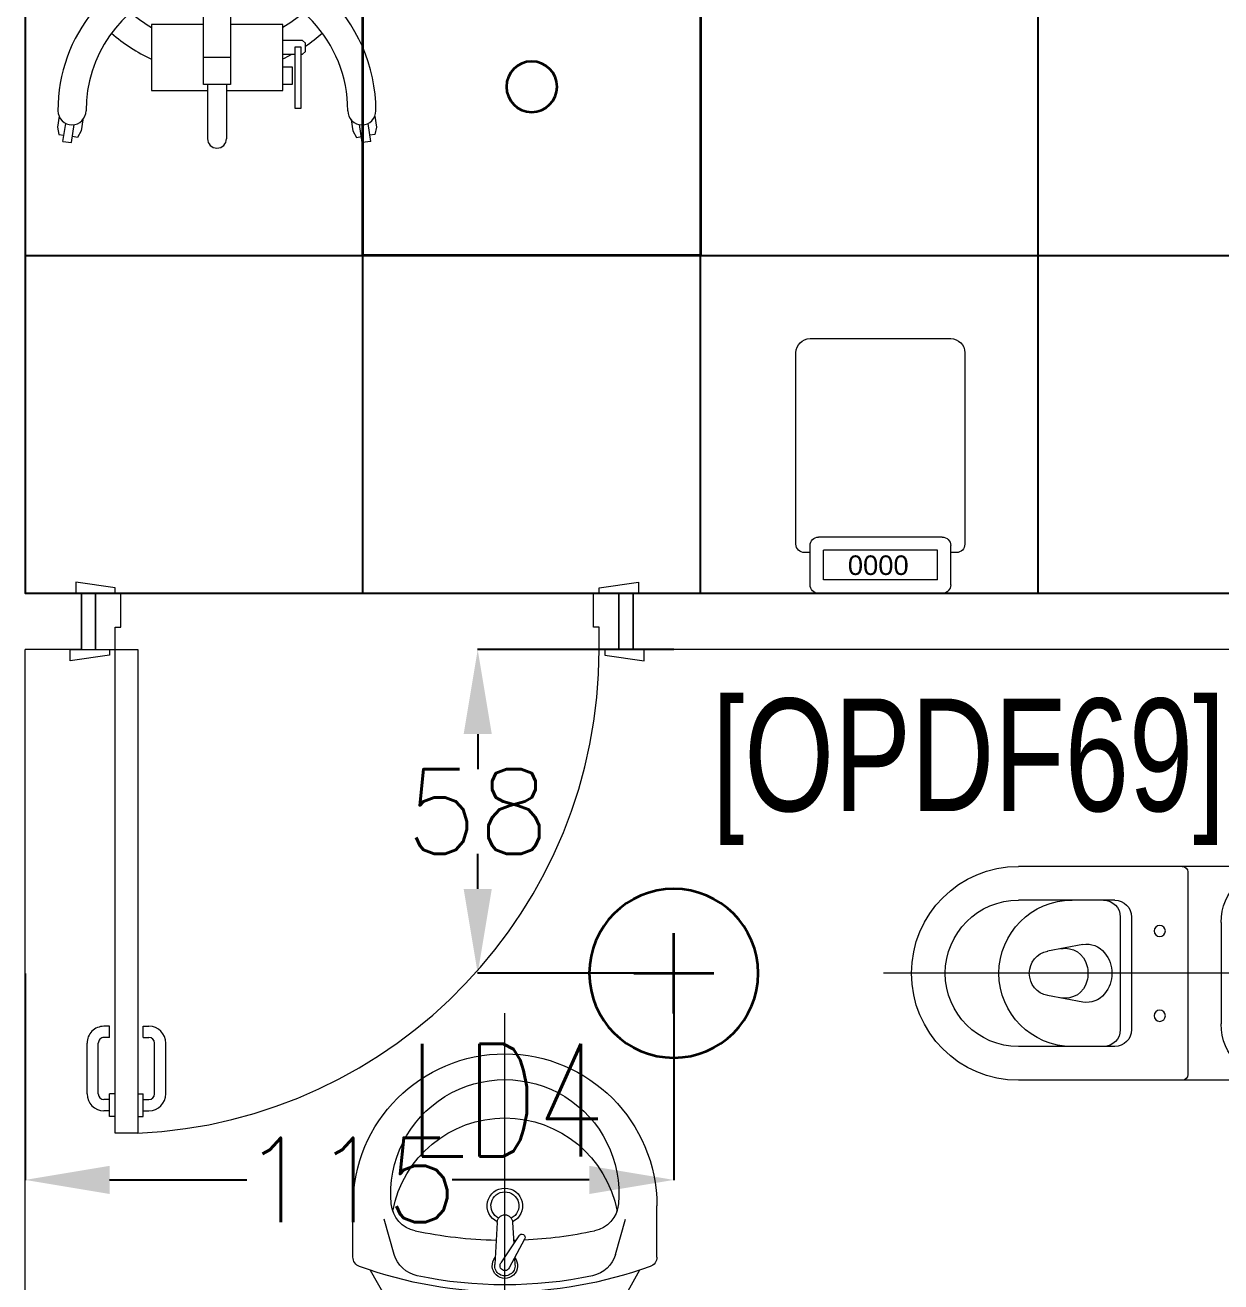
# Model space of a CAD drawing. Extents: x -12260 to 57327, y -29287 to 19916.
# Drawn here: x 8396 to 10521, y 3887 to 6119 of the extents above; entities that cross this region are included whole.
import ezdxf
from ezdxf.enums import TextEntityAlignment as Align

# ---------------------------------------------------------------- set-up
doc = ezdxf.new("R2010")
doc.units = 0
doc.header["$LTSCALE"] = 0.25
doc.linetypes.add('DASHDOT', pattern=[25.4, 12.7, -6.35, 0, -6.35])
for name, color, linetype, lineweight in [('01-First Floor$0$72_EGR_BASE_TEXT', 252, 'Continuous', 5), ('01-First Floor$0$LOADING', 253, 'Continuous', 5), ('01-First Floor$0$SANIT', 250, 'Continuous', 5), ('01-First Floor$0$Walls', 251, 'Continuous', 5), ('01-First Floor$0$Wooden Joinery', 251, 'Continuous', 5), ('E-DIM', 6, 'Continuous', 18), ('E-LITE-CIRC-NUMB', 6, 'Continuous', 25), ('E-LITE-CLNG', 150, 'Continuous', 35), ('E-LITE-CLNG @ 100', 150, 'Continuous', 35), ('E-LITE-CLNG-CNDT', 6, 'DASHDOT', 35), ('E-LITE-CTRL', 6, 'Continuous', 25), ('E-LITE-IDEN', 6, 'Continuous', 25)]:
    doc.layers.add(name, color=color, linetype=linetype, lineweight=lineweight)
doc.layers.add('01-First Floor$0$FALSE CEILING', color=251, linetype='Continuous')
doc.styles.add('01-First Floor$0$Standard', font='arial.ttf')
doc.styles.add('01-First Floor$0$X3G_ENTITY_9F38', font='swisscl.ttf', dxfattribs={"height": 0.2})
doc.styles.add('DC_SIMPLEX', font='SIMPLEX.shx', dxfattribs={"width": 0.7})
doc.styles.get("Standard").update_dxf_attribs({"font": 'romans.shx'})
doc.dimstyles.get("Standard").update_dxf_attribs({"dimtxt": 150, "dimasz": 150, "dimexe": 0.18, "dimexo": 0.0625, "dimgap": 0.09, "dimtad": 0, "dimtih": 1, "dimtoh": 1, "dimdec": 0, "dimlfac": 0.1, "dimzin": 0, "dimdsep": 46, "dimtxsty": 'Standard', "dimcen": 0.09, "dimclrd": 6, "dimadec": 0, "dimazin": 0, "dimtfac": 1, "dimtdec": 0, "dimtofl": 0, "dimtmove": 0, "dimatfit": 3, "dimfxl": 1, "dimtolj": 1, "dimtzin": 0, "dimarcsym": 0})

# ---------------------------------------------------------------- blocks, each defined once
blk = doc.blocks.new('01-First Floor$0$A$C72370EFE')
at = {"layer": '01-First Floor$0$Wooden Joinery'}
for p, q in [((-0.01, -0.04), (-0.02, -0.04)), ((-0.01, -0.03), (-0.01, -0.07)), ((0, -0.03), (-0.01, -0.03)), ((0.04, -0.03), (0.05, -0.03)), ((0.05, -0.03), (0.05, -0.07)), ((0.05, -0.04), (0.06, -0.04)), ((-0.01, -0.06), (-0.02, -0.06)), ((0.05, -0.06), (0.06, -0.06)), ((-0.05, -0.07), (-0.05, -0.16)), ((-0.03, -0.07), (-0.03, -0.16)), ((0, -0.07), (-0.01, -0.07)), ((0.04, -0.07), (0.05, -0.07)), ((0.07, -0.07), (0.07, -0.16)), ((0.09, -0.07), (0.09, -0.16)), ((-0.01, -0.17), (-0.02, -0.17)), ((-0.01, -0.17), (-0.01, -0.19)), ((0.05, -0.17), (0.06, -0.17)), ((0.05, -0.17), (0.05, -0.19)), ((-0.01, -0.19), (-0.02, -0.19)), ((0.05, -0.19), (0.06, -0.19))]:
    blk.add_line(p, q, dxfattribs=at)
for centre, radius, start, end in [((-0.02, -0.07), 0.03, 90, 180), ((0.06, -0.07), 0.03, 0, 90), ((-0.02, -0.07), 0.01, 90, 180), ((0.06, -0.07), 0.01, 0, 90), ((-0.02, -0.16), 0.03, 180, 270), ((-0.02, -0.16), 0.01, 180, 270), ((0.06, -0.16), 0.01, 270, 0), ((0.06, -0.16), 0.03, 270, 0)]:
    blk.add_arc(centre, radius, start, end, dxfattribs=at)
blk = doc.blocks.new('01-First Floor$0$A$C5DAD61B4')
at = {"layer": '01-First Floor$0$Wooden Joinery'}
for points in [[(80, 959.1), (80, 969.1), (10, 979.1), (10, 959.1)], [(940, 959.1), (940, 969.1), (1010, 979.1), (1010, 959.1)], [(70, 859.1), (70, 849.1), (0, 839.1), (0, 859.1)], [(120, 859.1), (120, 0), (80, 0), (80, 859.1)], [(950, 859.1), (950, 849.1), (1020, 839.1), (1020, 859.1)]]:
    blk.add_lwpolyline(points, close=True, dxfattribs=at)
for points in [[(45, 859.1), (45, 959.1), (20, 959.1), (20, 859.1), (45, 859.1)], [(45, 859.1), (80, 859.1), (80, 899.1), (90, 899.1), (90, 959.1), (45, 959.1), (45, 859.1)], [(975, 859.1), (940, 859.1), (940, 899.1), (930, 899.1), (930, 959.1), (975, 959.1), (975, 859.1)], [(975, 859.1), (975, 959.1), (1000, 959.1), (1000, 859.1), (975, 859.1)]]:
    blk.add_lwpolyline(points, dxfattribs=at)
blk.add_arc((80, 859.1), 860, 272.666, 0, dxfattribs=at)
at = {"layer": '01-First Floor$0$Wooden Joinery', "xscale": 999.9999999998854, "yscale": 999.9999999998854, "zscale": 999.9999999998854, "rotation": 180}
blk.add_blockref('01-First Floor$0$A$C72370EFE', (120, 0), dxfattribs=at)
blk = doc.blocks.new('01-First Floor$0$WC manta')
at = {"layer": '01-First Floor$0$SANIT'}
for p, q in [((-0.13, 0.18), (-0.13, -0.18)), ((-0.12, 0.19), (0.41, 0.19)), ((0.109, 0.18), (0.109, -0.18)), ((0.239, 0.13), (0.41, 0.13)), ((0.05, 0.09), (0.05, -0.09)), ((0.209, 0.1), (0.209, -0.1)), ((0.229, 0.1), (0.229, -0.1)), ((0.2955, 0.051), (0.3581, 0.0393)), ((-0.18, 0), (0.65, 0)), ((0.2955, -0.051), (0.3581, -0.0393)), ((0.239, -0.13), (0.41, -0.13)), ((-0.12, -0.19), (0.41, -0.19))]:
    blk.add_line(p, q, dxfattribs=at)
for centre, radius in [((0.159, 0.0752), 0.01), ((-0.04, 0), 0.02), ((0.159, -0.0753), 0.01)]:
    blk.add_circle(centre, radius, dxfattribs=at)
for centre, radius, start, end in [((-0.12, 0.18), 0.01, 90, 180), ((-0.05, 0.09), 0.1, 0, 90), ((0.119, 0.18), 0.01, 90, 180), ((0.41, 0), 0.19, 270, 90), ((0.239, 0.1), 0.03, 90, 180), ((0.259, 0.1), 0.03, 90, 180), ((0.3147, 0), 0.13, 270, 90), ((0.41, 0), 0.13, 270, 90), ((0.2882, 0.0117), 0.04, 79.4289, 141.525), ((0.3029, 0), 0.0588, 141.525, 218.475), ((0.3271, 0.0044), 0.04, 79.4289, 166.4176), ((0.3507, 0), 0.04, 280.5711, 79.4289), ((0.3454, 0), 0.0588, 166.4176, 193.5824), ((0.3271, -0.0044), 0.04, 193.5824, 280.5711), ((0.2882, -0.0117), 0.04, 218.475, 280.5711), ((-0.05, -0.09), 0.1, 270, 0), ((0.239, -0.1), 0.03, 180, 270), ((0.259, -0.1), 0.03, 180, 270), ((-0.12, -0.18), 0.01, 180, 270), ((0.119, -0.18), 0.01, 180, 270)]:
    blk.add_arc(centre, radius, start, end, dxfattribs=at)
blk = doc.blocks.new('01-First Floor$0$lav-manta 60')
at = {"layer": '01-First Floor$0$SANIT'}
for p, q in [((0, 0.04), (0, -0.56)), ((-0.2658, -0.0529), (-0.2358, 0)), ((-0.2358, 0), (0.2358, 0)), ((0.2658, -0.0529), (0.2358, 0)), ((-0.015, -0.1473), (-0.0199, -0.064)), ((0.0274, -0.121), (-0.0078, -0.0673)), ((0.0389, -0.1142), (0.0087, -0.0575)), ((0.0191, -0.077), (0.0199, -0.064)), ((-0.3, -0.0789), (-0.3, -0.18)), ((-0.2185, -0.0841), (-0.2383, -0.1537)), ((0.2185, -0.0841), (0.2383, -0.1537)), ((0.3, -0.0789), (0.3, -0.18)), ((0.015, -0.1473), (0.0174, -0.1057))]:
    blk.add_line(p, q, dxfattribs=at)
for centre, radius, start, end in [((0, -0.8557), 0.8457, 70.1771, 109.8229), ((0, -0.8696), 0.8457, 78.1914, 101.8086), ((-0.1608, -0.1006), 0.06, 101.8086, 164.0794), ((0, -0.0617), 0.025, 320.7474, 220.368), ((0, -0.0617), 0.02, 353.2671, 186.682), ((0.1608, -0.1006), 0.06, 15.9206, 78.1914), ((-0.28, -0.0789), 0.02, 109.8229, 180), ((0, -0.0617), 0.00966, 25.4127, 215.9577), ((0.28, -0.0789), 0.02, 0, 70.1771), ((0, -0.9572), 0.8457, 91.1572, 102.0883), ((0, -0.9572), 0.8457, 88.5486, 88.844), ((0.0332, -0.1176), 0.00666, 210.6852, 30.6852), ((0, -0.9572), 0.8457, 77.9117, 87.4274), ((-0.1645, -0.189), 0.06, 102.0883, 174.8142), ((0, -0.18), 0.035, 115.3106, 64.6894), ((0, -0.1473), 0.015, 180, 0), ((0.1645, -0.189), 0.06, 5.1858, 77.9117), ((0, -0.1282), 0.2252, 190.6097, 349.3903), ((0, -0.18), 0.0275, 117.1496, 62.8504), ((0, -0.18), 0.3, 180, 0), ((0, -0.2039), 0.2252, 174.8142, 5.1858)]:
    blk.add_arc(centre, radius, start, end, dxfattribs=at)
blk = doc.blocks.new('01-First Floor$0$mobile light')
at = {"layer": '01-First Floor$0$LOADING'}
for p, q in [((1883.78, -497.56), (1883.65, -498.45)), ((1885.1, -497.29), (1883.78, -497.56)), ((1887.04, -497.59), (1885.1, -497.29)), ((1923.94, -497.59), (1925.88, -497.29)), ((1925.88, -497.29), (1927.2, -497.56)), ((1927.2, -497.56), (1927.33, -498.45)), ((1882.58, -498.29), (1882.35, -499.8)), ((1882.35, -499.8), (1885.55, -500.28)), ((1882.58, -498.29), (1885.78, -498.78)), ((1883.28, -500.85), (1883.42, -499.96)), ((1928.41, -498.29), (1925.2, -498.78)), ((1928.63, -499.8), (1925.43, -500.28)), ((1927.7, -500.85), (1927.56, -499.96)), ((1928.41, -498.29), (1928.63, -499.8)), ((1884.47, -501.5), (1883.28, -500.85)), ((1886.4, -501.79), (1884.47, -501.5)), ((1924.58, -501.79), (1926.52, -501.5)), ((1926.52, -501.5), (1927.7, -500.85)), ((1948.76, -501.94), (1947.59, -502.62)), ((1953.47, -501.94), (1948.76, -501.94)), ((1958.23, -506.5), (1953.47, -501.94)), ((1947.59, -502.62), (1941.09, -502.62)), ((1947.59, -502.62), (1947.59, -505.45)), ((1948.15, -506.5), (1952.41, -502.55)), ((1947.59, -505.45), (1941.09, -505.45)), ((1946.6, -512.08), (1948.15, -506.5)), ((1947.59, -505.45), (1948.15, -506.5)), ((1958.23, -506.5), (1948.15, -506.5)), ((1959.78, -512.08), (1958.23, -506.5)), ((1963.08, -509.67), (1943.3, -509.67)), ((1959.78, -512.08), (1946.6, -512.08)), ((1908.01, -522.53), (1909, -517.55)), ((1911.69, -517.55), (1909, -517.55)), ((1912.69, -522.53), (1911.69, -517.55)), ((1911.69, -517.55), (1914.17, -518.99)), ((1914.17, -518.99), (1914.17, -523.77)), ((1921.08, -519.69), (1914.74, -519.69)), ((1922.73, -518.8), (1921.08, -519.69)), ((1921.08, -519.69), (1921.08, -523.01)), ((1921.08, -519.69), (1921.08, -523.01)), ((1925.38, -518.8), (1922.73, -518.8)), ((1892.68, -523.97), (1883.05, -523.97)), ((1892.68, -528.06), (1892.68, -523.24)), ((1892.68, -523.24), (1906.16, -523.24)), ((1897.5, -528.06), (1897.5, -523.24)), ((1906.16, -523.24), (1906.16, -528.06)), ((1909.15, -524.25), (1906.16, -524.32)), ((1908.01, -522.53), (1908.62, -524.28)), ((1909.15, -524.25), (1909.15, -526.94)), ((1912.69, -522.53), (1911.9, -524.78)), ((1911.9, -524.78), (1914.17, -523.77)), ((1921.08, -523.01), (1914.77, -523.01)), ((1922.73, -523.93), (1921.08, -523.04)), ((1925.38, -523.93), (1922.73, -523.93)), ((1892.68, -527.34), (1883.05, -527.34)), ((1906.16, -528.06), (1892.68, -528.06)), ((1909.15, -526.94), (1906.16, -526.87)), ((1882.35, -551.47), (1885.55, -550.99)), ((1884.47, -549.77), (1883.28, -550.42)), ((1883.28, -550.42), (1883.42, -551.31)), ((1886.4, -549.48), (1884.47, -549.77)), ((1924.58, -549.48), (1926.52, -549.77)), ((1928.63, -551.47), (1925.43, -550.99)), ((1926.52, -549.77), (1927.7, -550.42)), ((1927.7, -550.42), (1927.56, -551.31)), ((1882.58, -552.98), (1882.35, -551.47)), ((1882.58, -552.98), (1885.78, -552.5)), ((1883.78, -553.71), (1883.65, -552.82)), ((1928.41, -552.98), (1925.2, -552.5)), ((1927.2, -553.71), (1927.33, -552.82)), ((1928.41, -552.98), (1928.63, -551.47)), ((1885.1, -553.98), (1883.78, -553.71)), ((1887.04, -553.69), (1885.1, -553.98)), ((1923.94, -553.69), (1925.88, -553.98)), ((1925.88, -553.98), (1927.2, -553.71))]:
    blk.add_line(p, q, dxfattribs=at)
for points in [[(1903.33, -523.24), (1903.33, -514.02), (1891.61, -514.02), (1891.61, -523.97)], [(1954.27, -524.55), (1954.27, -528.82), (1952.05, -528.82), (1952.05, -524.5)], [(1891.61, -527.34), (1891.61, -537.34), (1903.33, -537.34), (1903.33, -528.06)], [(1892.74, -537.34), (1892.74, -539.04), (1895.76, -539.04), (1895.76, -537.34)], [(1898.05, -537.34), (1898.05, -539.5)], [(1898.05, -540.63), (1898.05, -540.87), (1898.53, -541.35), (1900.02, -541.35), (1900.5, -540.87), (1900.5, -537.34)]]:
    blk.add_lwpolyline(points, dxfattribs=at)
for points in [[(1929.78, -518.8), (1925.38, -518.8), (1925.38, -523.93), (1929.78, -523.93)], [(1899.3, -539.5), (1888.5, -539.5), (1888.5, -540.63), (1899.3, -540.63)]]:
    blk.add_lwpolyline(points, close=True, dxfattribs=at)
for centre, radius in [((1945.96, -511.25), 0.793), ((1960.42, -511.25), 0.793), ((1953.01, -531.79), 8.32), ((1953.01, -531.79), 7.35), ((1938.31, -531.85), 0.793), ((1968.07, -531.85), 0.793), ((1953.19, -546.77), 0.793)]:
    blk.add_circle(centre, radius, dxfattribs=at)
for centre, radius, start, end in [((1888.02, -499.89), 2.5, 90, 270), ((1888.02, -525.64), 28.25, 12.1463, 90), ((1922.96, -525.64), 28.25, 90, 128.2073), ((1922.96, -499.89), 2.5, 270, 90), ((1888.02, -525.64), 23.25, 20.3387, 90), ((1922.96, -525.64), 23.25, 90, 126.3743), ((1942.82, -519.31), 16.86, 97.1293, 177.6115), ((1942.82, -519.31), 13.97, 97.1293, 177.6115), ((1922.96, -525.64), 28.25, 138.4974, 155.7305), ((1922.96, -525.64), 23.25, 138.7224, 150.0382), ((1980.13, -532.49), 43.32, 148.2167, 181.2501), ((1926.25, -532.49), 43.32, 358.7499, 31.7833), ((1946.6, -514.96), 2.89, 90, 152.4092), ((1959.78, -514.96), 2.89, 27.5908, 90), ((1980.13, -532.49), 40.72, 152.4092, 181.2501), ((1926.25, -532.49), 40.72, 358.7499, 27.5908), ((1911.94, -521.38), 3.27, 313.0112, 46.9888), ((1883.05, -525.65), 1.68, 90, 270), ((1888.02, -525.64), 28.25, 270, 5.3386), ((1910.32, -525.6), 1.78, 229.0673, 130.9327), ((1888.02, -525.64), 23.25, 270, 356.3184), ((1953.19, -531.93), 16.44, 185.2361, 354.7639), ((1953.19, -531.93), 13.84, 185.2361, 354.7639), ((1922.96, -525.64), 28.25, 204.483, 208.105), ((1922.96, -525.64), 23.25, 210.2349, 221.2776), ((1922.96, -525.64), 28.25, 213.7985, 221.5026), ((1922.96, -525.64), 23.25, 233.6257, 270), ((1888.02, -551.39), 2.5, 90, 270), ((1922.96, -525.64), 28.25, 231.7927, 270), ((1922.96, -551.39), 2.5, 270, 90)]:
    blk.add_arc(centre, radius, start, end, dxfattribs=at)
blk = doc.blocks.new('01-First Floor$0$HF13461A-P')
at = {"layer": '01-First Floor$0$LOADING'}
for p, q in [((0.2579, 0.4503), (0.0379, 0.4503)), ((0.0229, 0.4353), (0.0229, 0.3653)), ((0.2493, 0.4266), (0.0466, 0.4266)), ((0.0466, 0.4266), (0.0466, 0.3739)), ((0.2493, 0.4266), (0.2493, 0.3739)), ((0.2729, 0.4353), (0.2729, 0.3653)), ((-0.0021, 0.3628), (-0.0021, 0.0228)), ((0.0229, 0.3778), (0.0129, 0.3778)), ((0.2493, 0.3739), (0.0466, 0.3739)), ((0.2829, 0.3778), (0.2729, 0.3778)), ((0.2979, 0.0228), (0.2979, 0.3628)), ((0.2579, 0.3503), (0.0379, 0.3503)), ((0.0229, -0.0022), (0.2729, -0.0022))]:
    blk.add_line(p, q, dxfattribs=at)
for centre, radius, start, end in [((0.0379, 0.4353), 0.015, 90, 180), ((0.2579, 0.4353), 0.015, 0, 90), ((0.0129, 0.3628), 0.015, 90, 180), ((0.0379, 0.3653), 0.015, 180, 270), ((0.2579, 0.3653), 0.015, 270, 0), ((0.2829, 0.3628), 0.015, 0, 90), ((0.0229, 0.0228), 0.025, 180, 270), ((0.2729, 0.0228), 0.025, 270, 0)]:
    blk.add_arc(centre, radius, start, end, dxfattribs=at)
at = {"layer": '01-First Floor$0$LOADING', "style": '01-First Floor$0$Standard'}
blk.add_text('0000', height=0.03477, dxfattribs=at).set_placement((0.0901, 0.3829))
blk = doc.blocks.new('01-First Floor')
at = {"layer": '01-First Floor$0$FALSE CEILING', "linetype": 'Continuous'}
for p, q in [((8996.4, 5110), (8996.4, 8553.5)), ((9596.4, 5110), (9596.4, 8553.5)), ((10196.4, 5110), (10196.4, 8553.5)), ((8396.4, 5710), (13106, 5710))]:
    blk.add_line(p, q, dxfattribs=at)
at = {"layer": '01-First Floor$0$FALSE CEILING'}
blk.add_lwpolyline([(13106, 8553.5), (8396.4, 8553.5), (8396.4, 5110), (13106, 5110)], close=True, dxfattribs=at)
at = {"layer": '01-First Floor$0$Walls'}
for p, q in [((8396.4, 5110), (8396.4, 8610)), ((8496.4, 5110), (8396.4, 5110)), ((8496.4, 5010), (8496.4, 5110)), ((9476.4, 5010), (9476.4, 5110)), ((13106, 5110), (9476.4, 5110)), ((8396.4, 3860), (8396.4, 5010)), ((8496.4, 5010), (8396.4, 5010)), ((10701.2, 5010), (9476.4, 5010))]:
    blk.add_line(p, q, dxfattribs=at)
at = {"layer": '01-First Floor$0$LOADING', "xscale": 10, "yscale": 10, "zscale": 10, "rotation": 90.00000000000001}
blk.add_blockref('01-First Floor$0$mobile light', (3480.8, -12912.9, -0.1), dxfattribs=at)
at = {"layer": '01-First Floor$0$LOADING', "lineweight": 0, "xscale": -1000, "yscale": 1000, "zscale": 1000, "rotation": 180}
blk.add_blockref('01-First Floor$0$HF13461A-P', (9768, 5560.3, -0.1), dxfattribs=at)
at = {"layer": '01-First Floor$0$SANIT', "xscale": -999.9999999999995, "yscale": 999.9999999999995, "zscale": 999.9999999999995}
blk.add_blockref('01-First Floor$0$WC manta', (10571.2, 4435), dxfattribs=at)
at = {"layer": '01-First Floor$0$SANIT', "xscale": -900.000000000201, "yscale": 900.000000000201, "zscale": 900.000000000201, "rotation": 180}
blk.add_blockref('01-First Floor$0$lav-manta 60', (9248.8, 3860), dxfattribs=at)
at = {"layer": '01-First Floor$0$Wooden Joinery'}
blk.add_blockref('01-First Floor$0$A$C5DAD61B4', (8476.4, 4150.9), dxfattribs=at)
at = {"layer": '01-First Floor$0$72_EGR_BASE_TEXT', "insert": (10072.8, 4923.1), "char_height": 200, "attachment_point": 2, "style": '01-First Floor$0$X3G_ENTITY_9F38'}
blk.add_mtext('[OPDF69]', dxfattribs=at)
blk = doc.blocks.new('DC_LT-CL-Point')
for p, q in [((0, -0.711), (0, 0.711)), ((0.711, 0), (-0.711, 0))]:
    blk.add_line(p, q)
blk.add_circle((0, 0), 1.5)
at = {"layer": 'E-LITE-CIRC-NUMB', "style": 'DC_SIMPLEX', "width": 0.7, "flags": 8}
blk.add_attdef('CIRCUIT', text='', height=2, rotation=360, dxfattribs=at).set_placement((-3.364, 1.5), align=Align.RIGHT)
at = {"layer": 'E-LITE-CTRL', "style": 'DC_SIMPLEX', "width": 0.7, "flags": 8}
blk.add_attdef('CONTROL', (3.364, -3.498), '', height=2, rotation=360, dxfattribs=at)
at = {"layer": 'E-LITE-IDEN', "style": 'DC_SIMPLEX', "width": 0.7, "flags": 8}
blk.add_attdef('TYPE', (3.364, 1.5), '', height=2, rotation=360, dxfattribs=at)
blk = doc.blocks.new('*U16')
blk.add_lwpolyline([(-300, 300), (-300, -300), (300, -300), (300, 300)], close=True)
blk.add_circle((0, 0), 45)
at = {"layer": 'E-LITE-CIRC-NUMB', "style": 'DC_SIMPLEX', "width": 0.7, "flags": 8}
blk.add_attdef('CIRCUIT', text='', height=200, rotation=0, dxfattribs=at).set_placement((-473.9, 300), align=Align.RIGHT)
at = {"layer": 'E-LITE-CTRL', "style": 'DC_SIMPLEX', "width": 0.7, "flags": 8}
blk.add_attdef('CONTROL', (1118.9, -935), '', height=200, rotation=360, dxfattribs=at)
at = {"layer": 'E-LITE-IDEN', "style": 'DC_SIMPLEX', "width": 0.7, "flags": 8}
blk.add_attdef('TYPE', (460.4, 457.6), '', height=200, rotation=360, dxfattribs=at)
blk = doc.blocks.new('*D303')
at = {"layer": 'Defpoints', "color": 0}
for p in [(9200.5, 5010), (9548.8, 5010), (9548.8, 4435)]:
    blk.add_point(p, dxfattribs=at)
at = {"layer": 'E-DIM', "color": 0, "lineweight": -2, "transparency": 16777216}
for p, q in [((9548.8, 5010), (9200.3, 5010)), ((9548.8, 4435), (9200.3, 4435))]:
    blk.add_line(p, q, dxfattribs=at)
at = {"layer": 'E-DIM', "color": 6, "lineweight": -2, "transparency": 16777216}
for p, q in [((9200.5, 4860), (9200.5, 4797.6)), ((9200.5, 4585), (9200.5, 4647.4))]:
    blk.add_line(p, q, dxfattribs=at)
at = {"layer": 'E-DIM', "color": 6, "transparency": 16777216}
for points in [[(9175.5, 4860), (9225.5, 4860), (9200.5, 5010)], [(9175.5, 4585), (9225.5, 4585), (9200.5, 4435)]]:
    blk.add_solid(points, dxfattribs=at)
at = {"layer": 'E-DIM', "color": 7, "transparency": 16777216, "insert": (9200.5, 4722.5), "char_height": 150, "attachment_point": 5}
blk.add_mtext('\\A1;58', dxfattribs=at)
blk = doc.blocks.new('*D304')
at = {"layer": 'Defpoints', "color": 0}
for p in [(8396.4, 4435), (9548.8, 4435), (8396.4, 4068)]:
    blk.add_point(p, dxfattribs=at)
at = {"layer": 'E-DIM', "color": 0, "lineweight": -2, "transparency": 16777216}
for p, q in [((8396.4, 4434.9), (8396.4, 4067.8)), ((9548.8, 4434.9), (9548.8, 4067.8))]:
    blk.add_line(p, q, dxfattribs=at)
at = {"layer": 'E-DIM', "color": 6, "lineweight": -2, "transparency": 16777216}
for p, q in [((8546.4, 4068), (8790.4, 4068)), ((9398.8, 4068), (9154.9, 4068))]:
    blk.add_line(p, q, dxfattribs=at)
at = {"layer": 'E-DIM', "color": 6, "transparency": 16777216}
for points in [[(8546.4, 4093), (8546.4, 4043), (8396.4, 4068)], [(9398.8, 4093), (9398.8, 4043), (9548.8, 4068)]]:
    blk.add_solid(points, dxfattribs=at)
at = {"layer": 'E-DIM', "color": 7, "transparency": 16777216, "insert": (8972.6, 4068), "char_height": 150, "attachment_point": 5}
blk.add_mtext('\\A1;115', dxfattribs=at)

msp = doc.modelspace()

# ---------------------------------------------------------------- block references
at = {"layer": 'E-LITE-CLNG'}
ref = msp.add_blockref('*U16', (9296.5, 6010), dxfattribs=dict(at, xscale=-1))
ref.add_attrib('TYPE', 'LD1', (9690, 6314.5), dxfattribs={"layer": 'E-LITE-IDEN', "height": 200, "rotation": 0, "style": 'DC_SIMPLEX', "width": 0.7, "flags": 8})
at = {"layer": 'E-LITE-CLNG @ 100'}
ref = msp.add_blockref('DC_LT-CL-Point', (9548.8, 4435), dxfattribs=dict(at, xscale=-99.99999999999999, yscale=99.99999999999999, zscale=99.99999999999999))
ref.add_attrib('TYPE', 'LD4', (9077.8, 4109.8), dxfattribs={"layer": 'E-LITE-IDEN', "height": 200, "style": 'DC_SIMPLEX', "width": 0.7, "flags": 8})
at = {"layer": 'E-LITE-CLNG-CNDT'}
msp.add_blockref('01-First Floor', (0, 0), dxfattribs=at)

# ---------------------------------------------------------------- dimensions: what is measured, and where the dimension line sits
at = {"layer": 'E-DIM'}
dim = msp.add_linear_dim(base=(9200.4865861, 5010), p1=(9548.8272656, 4435), p2=(9548.8272656, 5010), angle=90, dimstyle='Standard', override={"dimclrt": 7}, dxfattribs=at)
dim.commit()
dim.dimension.update_dxf_attribs({"geometry": '*D303', "text_midpoint": (9200.4865861, 4722.5)})
dim = msp.add_linear_dim(base=(8396.4, 4068), p1=(9548.8, 4435), p2=(8396.4, 4435), dimstyle='Standard', override={"dimclrt": 7}, dxfattribs=at)
dim.commit()
dim.dimension.update_dxf_attribs({"geometry": '*D304', "text_midpoint": (8972.6, 4068)})

doc.saveas('drawing.dxf')
